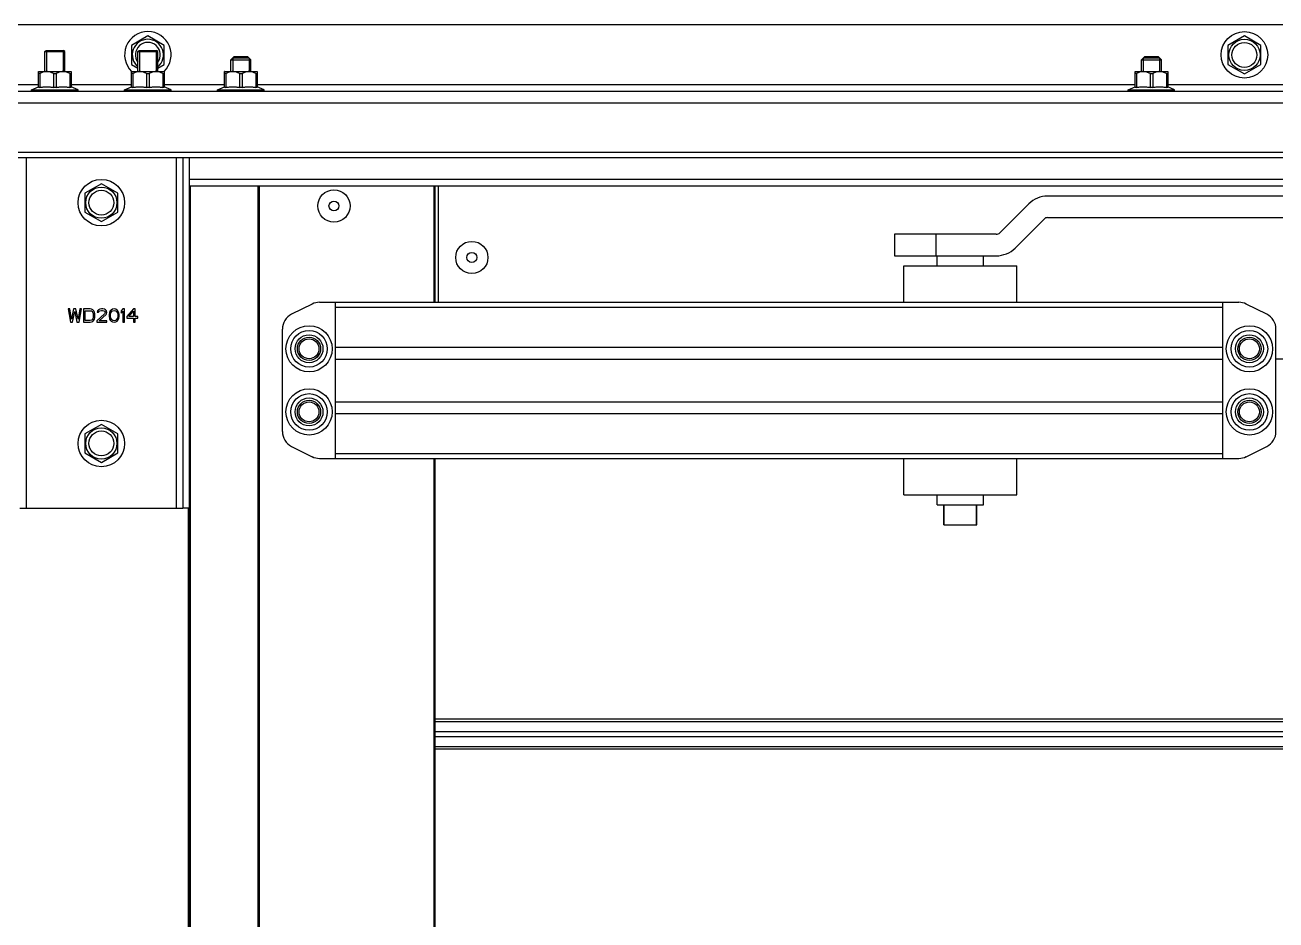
# Model space of a CAD drawing. Header units: millimetres. Extents: x 21899 to 38731, y -5425 to 3612.
# Drawn here: x 23185.1 to 23561.6, y 2102.1 to 2371.6 of the extents above; entities that cross this region are included whole.
import ezdxf

# ---------------------------------------------------------------- set-up
doc = ezdxf.new("R2010")
doc.units = ezdxf.units.MM

msp = doc.modelspace()

# ---------------------------------------------------------------- linework, layer by layer
at = {"color": 7, "linetype": 'Continuous'}
for p, q in [((25016.11, 2371.59), (22418.11, 2371.59)), ((23222.11, 2368.29), (23217.17, 2365.44)), ((23227.05, 2365.44), (23222.11, 2368.29)), ((23552.11, 2368.29), (23547.17, 2365.44)), ((23557.05, 2365.44), (23552.11, 2368.29)), ((23217.17, 2365.44), (23217.17, 2359.74)), ((23227.05, 2359.74), (23227.05, 2365.44)), ((23547.17, 2365.44), (23547.17, 2359.74)), ((23557.05, 2359.74), (23557.05, 2365.44)), ((23191.11, 2363.59), (23191.46, 2363.94)), ((23191.11, 2357.59), (23191.11, 2363.59)), ((23191.11, 2363.59), (23197.11, 2363.59)), ((23191.46, 2363.94), (23196.76, 2363.94)), ((23197.11, 2363.59), (23196.76, 2363.94)), ((23197.11, 2357.59), (23197.11, 2363.59)), ((23219.11, 2363.59), (23219.46, 2363.94)), ((23219.11, 2357.59), (23219.11, 2363.59)), ((23219.11, 2363.59), (23225.11, 2363.59)), ((23219.46, 2363.94), (23224.76, 2363.94)), ((23225.11, 2363.59), (23224.76, 2363.94)), ((23225.11, 2357.59), (23225.11, 2363.59)), ((23248.11, 2362.09), (23247.11, 2361.09)), ((23247.11, 2357.59), (23247.11, 2361.09)), ((23247.11, 2361.09), (23253.11, 2361.09)), ((23252.57, 2361.63), (23247.65, 2361.63)), ((23248.11, 2362.09), (23252.11, 2362.09)), ((23252.11, 2362.09), (23253.11, 2361.09)), ((23253.11, 2357.59), (23253.11, 2361.09)), ((23522.11, 2362.09), (23521.11, 2361.09)), ((23521.11, 2357.59), (23521.11, 2361.09)), ((23521.11, 2361.09), (23527.11, 2361.09)), ((23526.57, 2361.63), (23521.65, 2361.63)), ((23522.11, 2362.09), (23526.11, 2362.09)), ((23526.11, 2362.09), (23527.11, 2361.09)), ((23527.11, 2357.59), (23527.11, 2361.09)), ((23189.23, 2357.59), (23189.19, 2357.55)), ((23189.2, 2352.77), (23189.2, 2357.56)), ((23189.6, 2357.02), (23189.2, 2357.02)), ((23189.23, 2357.59), (23198.99, 2357.59)), ((23189.6, 2357.02), (23189.6, 2352.77)), ((23193.71, 2357.02), (23193.71, 2352.77)), ((23193.71, 2357.02), (23194.51, 2357.02)), ((23194.51, 2357.02), (23194.51, 2352.77)), ((23198.62, 2357.02), (23198.62, 2352.77)), ((23198.62, 2357.02), (23199.02, 2357.02)), ((23198.99, 2357.59), (23199.03, 2357.55)), ((23199.02, 2357.56), (23199.02, 2352.77)), ((23217.17, 2359.74), (23219.11, 2358.62)), ((23217.23, 2357.59), (23217.19, 2357.55)), ((23217.2, 2352.77), (23217.2, 2357.56)), ((23217.6, 2357.02), (23217.2, 2357.02)), ((23217.23, 2357.59), (23226.99, 2357.59)), ((23217.6, 2357.02), (23217.6, 2352.77)), ((23221.71, 2357.02), (23221.71, 2352.77)), ((23221.71, 2357.02), (23222.51, 2357.02)), ((23222.51, 2357.02), (23222.51, 2352.77)), ((23225.11, 2358.62), (23227.05, 2359.74)), ((23226.62, 2357.02), (23226.62, 2352.77)), ((23226.62, 2357.02), (23227.02, 2357.02)), ((23226.99, 2357.59), (23227.03, 2357.55)), ((23227.02, 2357.56), (23227.02, 2352.77)), ((23245.23, 2357.59), (23245.19, 2357.55)), ((23245.2, 2352.77), (23245.2, 2357.56)), ((23245.6, 2357.02), (23245.2, 2357.02)), ((23245.23, 2357.59), (23254.99, 2357.59)), ((23245.6, 2357.02), (23245.6, 2352.77)), ((23249.71, 2357.02), (23249.71, 2352.77)), ((23249.71, 2357.02), (23250.51, 2357.02)), ((23250.51, 2357.02), (23250.51, 2352.77)), ((23254.62, 2357.02), (23254.62, 2352.77)), ((23254.62, 2357.02), (23255.02, 2357.02)), ((23254.99, 2357.59), (23255.03, 2357.55)), ((23255.02, 2357.56), (23255.02, 2352.77)), ((23519.23, 2357.59), (23519.19, 2357.55)), ((23519.2, 2352.77), (23519.2, 2357.56)), ((23519.6, 2357.02), (23519.2, 2357.02)), ((23519.23, 2357.59), (23528.99, 2357.59)), ((23519.6, 2357.02), (23519.6, 2352.77)), ((23523.71, 2357.02), (23523.71, 2352.77)), ((23523.71, 2357.02), (23524.51, 2357.02)), ((23524.51, 2357.02), (23524.51, 2352.77)), ((23528.62, 2357.02), (23528.62, 2352.77)), ((23528.62, 2357.02), (23529.02, 2357.02)), ((23528.99, 2357.59), (23529.03, 2357.55)), ((23529.02, 2357.56), (23529.02, 2352.77)), ((23547.17, 2359.74), (23552.11, 2356.89)), ((23552.11, 2356.89), (23557.05, 2359.74)), ((23187.11, 2352.09), (23189.2, 2353.01)), ((23201.11, 2352.09), (23199.02, 2353.01)), ((23215.11, 2352.09), (23217.2, 2353.01)), ((23229.11, 2352.09), (23227.02, 2353.01)), ((23243.11, 2352.09), (23245.2, 2353.01)), ((23257.11, 2352.09), (23255.02, 2353.01)), ((23517.11, 2352.09), (23519.2, 2353.01)), ((23531.11, 2352.09), (23529.02, 2353.01)), ((25016.11, 2351.59), (22418.11, 2351.59)), ((23187.11, 2351.59), (23187.11, 2352.09)), ((23187.11, 2352.09), (23201.11, 2352.09)), ((23189.6, 2352.77), (23189.2, 2352.77)), ((23194.51, 2352.77), (23193.71, 2352.77)), ((23199.02, 2352.77), (23198.62, 2352.77)), ((23201.11, 2351.59), (23201.11, 2352.09)), ((23215.11, 2351.59), (23215.11, 2352.09)), ((23215.11, 2352.09), (23229.11, 2352.09)), ((23217.6, 2352.77), (23217.2, 2352.77)), ((23222.51, 2352.77), (23221.71, 2352.77)), ((23227.02, 2352.77), (23226.62, 2352.77)), ((23229.11, 2351.59), (23229.11, 2352.09)), ((23243.11, 2351.59), (23243.11, 2352.09)), ((23243.11, 2352.09), (23257.11, 2352.09)), ((23245.6, 2352.77), (23245.2, 2352.77)), ((23250.51, 2352.77), (23249.71, 2352.77)), ((23255.02, 2352.77), (23254.62, 2352.77)), ((23257.11, 2351.59), (23257.11, 2352.09)), ((23517.11, 2351.59), (23517.11, 2352.09)), ((23517.11, 2352.09), (23531.11, 2352.09)), ((23519.6, 2352.77), (23519.2, 2352.77)), ((23524.51, 2352.77), (23523.71, 2352.77)), ((23529.02, 2352.77), (23528.62, 2352.77)), ((23531.11, 2351.59), (23531.11, 2352.09)), ((25016.11, 2331.59), (22418.11, 2331.59)), ((23234.61, 2131.66), (23234.61, 2331.59)), ((23208.11, 2323.79), (23203.17, 2320.94)), ((23213.05, 2320.94), (23208.11, 2323.79)), ((24199.61, 2323.09), (23234.61, 2323.09)), ((23255.61, 2323.09), (23255.61, 2131.66)), ((23308.61, 2288.09), (23308.61, 2323.09)), ((23309.61, 2288.09), (23309.61, 2323.09)), ((23203.17, 2320.94), (23203.17, 2315.24)), ((23213.05, 2315.24), (23213.05, 2320.94)), ((23816.81, 2320.09), (23492.87, 2320.09)), ((23487.21, 2317.74), (23478.49, 2309.02)), ((23203.17, 2315.24), (23208.11, 2312.39)), ((23208.11, 2312.39), (23213.05, 2315.24)), ((23483.09, 2304.43), (23491.81, 2313.15)), ((23492.87, 2313.59), (23816.81, 2313.59)), ((23446.81, 2308.59), (23446.81, 2302.09)), ((23477.43, 2308.59), (23446.81, 2308.59)), ((23446.81, 2302.09), (23477.43, 2302.09)), ((23459.61, 2299.09), (23459.61, 2302.09)), ((23473.61, 2299.09), (23473.61, 2302.09)), ((23449.61, 2288.09), (23449.61, 2299.09)), ((23449.61, 2299.09), (23483.61, 2299.09)), ((23483.61, 2288.09), (23483.61, 2299.09)), ((23271.55, 2287.56), (23265.37, 2284.47)), ((23273.79, 2288.09), (23550.43, 2288.09)), ((23278.61, 2241.09), (23278.61, 2288.09)), ((23545.61, 2241.09), (23545.61, 2288.09)), ((23558.85, 2284.47), (23552.67, 2287.56)), ((23262.61, 2249.18), (23262.61, 2280)), ((23561.61, 2249.18), (23561.61, 2280)), ((23561.61, 2271.09), (24125.61, 2271.09)), ((23208.11, 2251.29), (23203.17, 2248.44)), ((23213.05, 2248.44), (23208.11, 2251.29)), ((23203.17, 2248.44), (23203.17, 2242.74)), ((23213.05, 2242.74), (23213.05, 2248.44)), ((23265.37, 2244.7), (23271.55, 2241.61)), ((23552.67, 2241.61), (23558.85, 2244.7)), ((23203.17, 2242.74), (23208.11, 2239.89)), ((23208.11, 2239.89), (23213.05, 2242.74)), ((23273.79, 2241.09), (23550.43, 2241.09)), ((23308.61, 2131.66), (23308.61, 2241.09)), ((23449.61, 2230.09), (23449.61, 2241.09)), ((23483.61, 2230.09), (23483.61, 2241.09)), ((23449.61, 2230.09), (23483.61, 2230.09)), ((23459.61, 2227.09), (23459.61, 2230.09)), ((23473.61, 2227.09), (23473.61, 2230.09)), ((23234.61, 2226.09), (23232.61, 2226.09)), ((23459.61, 2227.09), (23461.61, 2227.09)), ((23461.61, 2221.09), (23461.61, 2227.09)), ((23461.71, 2221.09), (23461.71, 2227.09)), ((23461.71, 2227.09), (23471.51, 2227.09)), ((23471.51, 2221.09), (23471.51, 2227.09)), ((23471.61, 2221.09), (23471.61, 2227.09)), ((23471.61, 2227.09), (23473.61, 2227.09)), ((23461.61, 2221.09), (23471.61, 2221.09)), ((23234.61, 2023.59), (23234.61, 2131.66)), ((23255.61, 2131.66), (23255.61, 2023.89)), ((23308.61, 2044.39), (23308.61, 2131.66))]:
    msp.add_line(p, q, dxfattribs=at)
at = {"color": 2, "linetype": 'Continuous'}
for p, q in [((23191.61, 2363.94), (23191.61, 2357.59)), ((23196.61, 2363.94), (23196.61, 2357.59)), ((23219.61, 2363.94), (23219.61, 2357.59)), ((23224.61, 2363.94), (23224.61, 2357.59)), ((23247.65, 2361.63), (23247.65, 2357.59)), ((23252.57, 2361.63), (23252.57, 2357.59)), ((23521.65, 2361.63), (23521.65, 2357.59)), ((23526.57, 2361.63), (23526.57, 2357.59))]:
    msp.add_line(p, q, dxfattribs=at)
at = {"color": 9, "linetype": 'Continuous'}
for p, q in [((23189.2, 2353.59), (22418.11, 2353.59)), ((23217.2, 2353.59), (23199.02, 2353.59)), ((23245.2, 2353.59), (23227.02, 2353.59)), ((23519.2, 2353.59), (23255.02, 2353.59)), ((23905.2, 2353.59), (23529.02, 2353.59)), ((25016.11, 2348.09), (22418.11, 2348.09)), ((25016.11, 2333.19), (22418.11, 2333.19)), ((23185.61, 2226.09), (23185.61, 2331.59)), ((23230.61, 2331.59), (23230.61, 2226.09)), ((24199.61, 2325.09), (23234.61, 2325.09)), ((23234.91, 2131.66), (23234.91, 2323.09)), ((23255.31, 2131.66), (23255.31, 2323.09)), ((23308.31, 2288.09), (23308.31, 2323.09)), ((23459.31, 2302.09), (23459.31, 2308.59)), ((23278.61, 2286.62), (23545.61, 2286.62)), ((23278.61, 2274.55), (23545.61, 2274.55)), ((23278.61, 2271.01), (23545.61, 2271.01)), ((23278.61, 2258.16), (23545.61, 2258.16)), ((23278.61, 2254.62), (23545.61, 2254.62)), ((23278.61, 2242.55), (23545.61, 2242.55)), ((23308.31, 2131.66), (23308.31, 2241.09)), ((23234.31, 2131.66), (23234.31, 2226.09)), ((24125.61, 2162.61), (23308.61, 2162.61)), ((23308.61, 2161.83), (24125.61, 2161.83)), ((23308.61, 2158.86), (24125.61, 2158.86)), ((23308.61, 2157.31), (24125.61, 2157.31)), ((23308.61, 2154.34), (24125.61, 2154.34)), ((24125.61, 2153.56), (23308.61, 2153.56)), ((23234.31, 2044.39), (23234.31, 2131.66)), ((23234.91, 2023.59), (23234.91, 2131.66)), ((23255.31, 2023.59), (23255.31, 2131.66)), ((23308.31, 2044.39), (23308.31, 2131.66))]:
    msp.add_line(p, q, dxfattribs=at)
at = {"color": 3, "linetype": 'Continuous'}
for p, q in [((23232.61, 2331.59), (23232.61, 2226.09)), ((23198.11, 2286.09), (23198.78, 2282.09)), ((23198.61, 2286.09), (23198.11, 2286.09)), ((23199.11, 2283.02), (23198.61, 2286.09)), ((23199.78, 2286.09), (23199.11, 2283.02)), ((23199.44, 2282.09), (23200.11, 2285.32)), ((23200.44, 2286.09), (23199.78, 2286.09)), ((23200.11, 2285.32), (23200.78, 2282.09)), ((23201.11, 2283.02), (23200.44, 2286.09)), ((23201.61, 2286.09), (23201.11, 2283.02)), ((23201.44, 2282.09), (23202.11, 2286.09)), ((23202.11, 2286.09), (23201.61, 2286.09)), ((23202.78, 2286.09), (23202.78, 2282.09)), ((23204.78, 2286.09), (23202.78, 2286.09)), ((23203.28, 2282.6), (23203.28, 2285.57)), ((23203.28, 2285.57), (23204.78, 2285.57)), ((23205.19, 2286), (23204.78, 2286.09)), ((23204.78, 2285.57), (23205.11, 2285.49)), ((23205.11, 2285.49), (23205.36, 2285.32)), ((23205.53, 2285.83), (23205.19, 2286)), ((23205.36, 2285.32), (23205.53, 2285.06)), ((23205.86, 2285.49), (23205.53, 2285.83)), ((23206.03, 2285.15), (23205.86, 2285.49)), ((23206.94, 2285.49), (23206.86, 2285.15)), ((23207.28, 2285.83), (23206.94, 2285.49)), ((23207.61, 2286), (23207.28, 2285.83)), ((23207.28, 2285.15), (23207.44, 2285.4)), ((23207.44, 2285.4), (23207.69, 2285.57)), ((23208.19, 2286.09), (23207.61, 2286)), ((23207.69, 2285.57), (23208.11, 2285.66)), ((23208.11, 2285.66), (23208.44, 2285.66)), ((23208.53, 2286.09), (23208.19, 2286.09)), ((23208.44, 2285.66), (23208.86, 2285.57)), ((23209.03, 2286), (23208.53, 2286.09)), ((23208.86, 2285.57), (23209.11, 2285.4)), ((23209.36, 2285.83), (23209.03, 2286)), ((23209.11, 2285.4), (23209.28, 2285.15)), ((23209.69, 2285.49), (23209.36, 2285.83)), ((23209.78, 2285.15), (23209.69, 2285.49)), ((23210.78, 2285.49), (23210.61, 2285.15)), ((23211.03, 2285.74), (23210.78, 2285.49)), ((23210.94, 2284.89), (23211.28, 2285.4)), ((23211.44, 2286), (23211.03, 2285.74)), ((23211.28, 2285.4), (23211.53, 2285.57)), ((23211.94, 2286.09), (23211.44, 2286)), ((23211.53, 2285.57), (23211.94, 2285.66)), ((23212.44, 2286), (23211.94, 2286.09)), ((23211.94, 2285.66), (23212.36, 2285.57)), ((23212.36, 2285.57), (23212.61, 2285.4)), ((23212.86, 2285.74), (23212.44, 2286)), ((23212.61, 2285.4), (23212.94, 2284.89)), ((23213.11, 2285.49), (23212.86, 2285.74)), ((23213.28, 2285.15), (23213.11, 2285.49)), ((23214.61, 2286.09), (23214.11, 2285.49)), ((23214.11, 2285.49), (23214.11, 2284.81)), ((23214.11, 2284.81), (23214.61, 2285.4)), ((23215.11, 2286.09), (23214.61, 2286.09)), ((23214.61, 2285.4), (23214.61, 2282.09)), ((23215.11, 2282.09), (23215.11, 2286.09)), ((23217.78, 2286.09), (23215.78, 2283.79)), ((23216.36, 2283.79), (23217.78, 2285.4)), ((23218.28, 2286.09), (23217.78, 2286.09)), ((23217.78, 2285.4), (23217.78, 2283.79)), ((23218.28, 2283.79), (23218.28, 2286.09)), ((23198.78, 2282.09), (23199.44, 2282.09)), ((23200.78, 2282.09), (23201.44, 2282.09)), ((23202.78, 2282.09), (23204.78, 2282.09)), ((23204.78, 2282.6), (23203.28, 2282.6)), ((23205.11, 2282.68), (23204.78, 2282.6)), ((23204.78, 2282.09), (23205.19, 2282.17)), ((23205.36, 2282.85), (23205.11, 2282.68)), ((23205.19, 2282.17), (23205.53, 2282.34)), ((23205.53, 2283.11), (23205.36, 2282.85)), ((23205.53, 2285.06), (23205.61, 2284.72)), ((23205.61, 2283.45), (23205.53, 2283.11)), ((23205.53, 2282.34), (23205.86, 2282.68)), ((23205.61, 2284.72), (23205.61, 2283.45)), ((23205.86, 2282.68), (23206.03, 2283.02)), ((23206.11, 2284.72), (23206.03, 2285.15)), ((23206.03, 2283.02), (23206.11, 2283.45)), ((23206.11, 2283.45), (23206.11, 2284.72)), ((23209.11, 2284.64), (23206.78, 2282.51)), ((23206.78, 2282.51), (23206.78, 2282.09)), ((23206.78, 2282.09), (23209.78, 2282.09)), ((23206.86, 2285.15), (23207.28, 2285.15)), ((23207.44, 2282.51), (23209.53, 2284.38)), ((23209.78, 2282.51), (23207.44, 2282.51)), ((23209.28, 2284.98), (23209.11, 2284.64)), ((23209.28, 2285.15), (23209.28, 2284.98)), ((23209.53, 2284.38), (23209.69, 2284.64)), ((23209.69, 2284.64), (23209.78, 2284.98)), ((23209.78, 2284.98), (23209.78, 2285.15)), ((23209.78, 2282.09), (23209.78, 2282.51)), ((23210.53, 2284.89), (23210.44, 2284.47)), ((23210.44, 2284.47), (23210.44, 2283.7)), ((23210.44, 2283.7), (23210.53, 2283.28)), ((23210.61, 2285.15), (23210.53, 2284.89)), ((23210.53, 2283.28), (23210.61, 2283.02)), ((23210.61, 2283.02), (23210.78, 2282.68)), ((23210.78, 2282.68), (23211.03, 2282.43)), ((23210.86, 2284.38), (23210.94, 2284.89)), ((23210.86, 2283.79), (23210.86, 2284.38)), ((23210.94, 2283.28), (23210.86, 2283.79)), ((23211.28, 2282.77), (23210.94, 2283.28)), ((23211.03, 2282.43), (23211.44, 2282.17)), ((23211.53, 2282.6), (23211.28, 2282.77)), ((23211.44, 2282.17), (23211.94, 2282.09)), ((23211.94, 2282.51), (23211.53, 2282.6)), ((23212.36, 2282.6), (23211.94, 2282.51)), ((23211.94, 2282.09), (23212.44, 2282.17)), ((23212.61, 2282.77), (23212.36, 2282.6)), ((23212.44, 2282.17), (23212.86, 2282.43)), ((23212.94, 2283.28), (23212.61, 2282.77)), ((23212.86, 2282.43), (23213.11, 2282.68)), ((23212.94, 2284.89), (23213.03, 2284.38)), ((23213.03, 2283.79), (23212.94, 2283.28)), ((23213.03, 2284.38), (23213.03, 2283.79)), ((23213.11, 2282.68), (23213.28, 2283.02)), ((23213.36, 2284.89), (23213.28, 2285.15)), ((23213.28, 2283.02), (23213.36, 2283.28)), ((23213.44, 2284.47), (23213.36, 2284.89)), ((23213.36, 2283.28), (23213.44, 2283.7)), ((23213.44, 2283.7), (23213.44, 2284.47)), ((23214.61, 2282.09), (23215.11, 2282.09)), ((23215.78, 2283.79), (23215.78, 2283.28)), ((23215.78, 2283.28), (23217.78, 2283.28)), ((23217.78, 2283.79), (23216.36, 2283.79)), ((23217.78, 2283.28), (23217.78, 2282.09)), ((23217.78, 2282.09), (23218.28, 2282.09)), ((23219.11, 2283.79), (23218.28, 2283.79)), ((23218.28, 2282.09), (23218.28, 2283.28)), ((23218.28, 2283.28), (23219.11, 2283.28)), ((23219.11, 2283.28), (23219.11, 2283.79)), ((23183.61, 2226.09), (23232.61, 2226.09))]:
    msp.add_line(p, q, dxfattribs=at)
at = {"color": 7, "linetype": 'Continuous'}
for centre, radius in [((23552.11, 2362.59), 7), ((23552.11, 2362.59), 3.75), ((23208.11, 2318.09), 7), ((23208.11, 2318.09), 3.75), ((23278.11, 2317.09), 4.85), ((23278.11, 2317.09), 1.5), ((23319.61, 2301.59), 4.85), ((23319.61, 2301.59), 1.5), ((23270.61, 2274.09), 6.96), ((23270.61, 2274.09), 5.5), ((23270.61, 2274.09), 4.2), ((23553.61, 2274.09), 6.96), ((23553.61, 2274.09), 5.5), ((23553.61, 2274.09), 4.2), ((23270.61, 2274.09), 3.5), ((23270.61, 2274.09), 3), ((23270.61, 2274.09), 3), ((23553.61, 2274.09), 3.5), ((23553.61, 2274.09), 3), ((23553.61, 2274.09), 3), ((23270.61, 2255.09), 6.96), ((23270.61, 2255.09), 5.5), ((23270.61, 2255.09), 4.2), ((23553.61, 2255.09), 6.96), ((23553.61, 2255.09), 5.5), ((23553.61, 2255.09), 4.2), ((23270.61, 2255.09), 3.5), ((23270.61, 2255.09), 3), ((23270.61, 2255.09), 3), ((23553.61, 2255.09), 3.5), ((23553.61, 2255.09), 3), ((23553.61, 2255.09), 3), ((23208.11, 2245.59), 7), ((23208.11, 2245.59), 3.75)]:
    msp.add_circle(centre, radius, dxfattribs=at)
at = {"color": 9, "linetype": 'Continuous'}
for centre in [(23552.11, 2362.59), (23208.11, 2318.09), (23208.11, 2245.59)]:
    msp.add_circle(centre, 4.7, dxfattribs=at)
at = {"color": 7, "linetype": 'Continuous'}
for centre, radius, start, end in [((23222.11, 2362.59), 7, 314.2977, 225.7023), ((23222.11, 2362.59), 3.75, 323.3925, 216.6075), ((23492.87, 2312.09), 8, 90, 135), ((23492.87, 2312.09), 1.5, 90, 135), ((23477.43, 2310.09), 1.5, 270, 315), ((23477.43, 2310.09), 8, 270, 315), ((23273.79, 2283.09), 5, 90, 116.5651), ((23550.43, 2283.09), 5, 63.4349, 90), ((23267.61, 2280), 5, 116.5651, 180), ((23556.61, 2280), 5, 0, 63.4349), ((23267.61, 2249.18), 5, 180, 243.4349), ((23556.61, 2249.18), 5, 296.5651, 0), ((23273.79, 2246.09), 5, 243.4349, 270), ((23550.43, 2246.09), 5, 270, 296.5651)]:
    msp.add_arc(centre, radius, start, end, dxfattribs=at)
at = {"color": 9, "linetype": 'Continuous'}
msp.add_arc((23222.11, 2362.59), 4.7, 309.8016, 230.1984, dxfattribs=at)
at = {"color": 7, "linetype": 'Continuous'}
for points, start_tangent, end_tangent in [([(23193.71, 2357.02), (23193.22, 2357.23), (23192.76, 2357.39), (23192.32, 2357.5), (23191.88, 2357.55), (23191.44, 2357.55), (23190.99, 2357.5), (23190.55, 2357.39), (23190.09, 2357.23), (23189.6, 2357.02)], (-0.893808, 0.44845), (-0.893808, -0.44845)), ([(23198.62, 2357.02), (23198.13, 2357.23), (23197.67, 2357.39), (23197.22, 2357.5), (23196.78, 2357.55), (23196.34, 2357.55), (23195.9, 2357.5), (23195.46, 2357.39), (23195, 2357.23), (23194.51, 2357.02)], (-0.893808, 0.44845), (-0.893808, -0.44845)), ([(23221.71, 2357.02), (23221.22, 2357.23), (23220.76, 2357.39), (23220.32, 2357.5), (23219.88, 2357.55), (23219.44, 2357.55), (23218.99, 2357.5), (23218.55, 2357.39), (23218.09, 2357.23), (23217.6, 2357.02)], (-0.893808, 0.44845), (-0.893808, -0.44845)), ([(23226.62, 2357.02), (23226.13, 2357.23), (23225.67, 2357.39), (23225.22, 2357.5), (23224.78, 2357.55), (23224.34, 2357.55), (23223.9, 2357.5), (23223.46, 2357.39), (23223, 2357.23), (23222.51, 2357.02)], (-0.893808, 0.44845), (-0.893808, -0.44845)), ([(23249.71, 2357.02), (23249.22, 2357.23), (23248.76, 2357.39), (23248.32, 2357.5), (23247.88, 2357.55), (23247.44, 2357.55), (23246.99, 2357.5), (23246.55, 2357.39), (23246.09, 2357.23), (23245.6, 2357.02)], (-0.893808, 0.44845), (-0.893808, -0.44845)), ([(23254.62, 2357.02), (23254.13, 2357.23), (23253.67, 2357.39), (23253.22, 2357.5), (23252.78, 2357.55), (23252.34, 2357.55), (23251.9, 2357.5), (23251.46, 2357.39), (23251, 2357.23), (23250.51, 2357.02)], (-0.893808, 0.44845), (-0.893808, -0.44845)), ([(23523.71, 2357.02), (23523.22, 2357.23), (23522.76, 2357.39), (23522.32, 2357.5), (23521.88, 2357.55), (23521.44, 2357.55), (23520.99, 2357.5), (23520.55, 2357.39), (23520.09, 2357.23), (23519.6, 2357.02)], (-0.893808, 0.44845), (-0.893808, -0.44845)), ([(23528.62, 2357.02), (23528.13, 2357.23), (23527.67, 2357.39), (23527.22, 2357.5), (23526.78, 2357.55), (23526.34, 2357.55), (23525.9, 2357.5), (23525.46, 2357.39), (23525, 2357.23), (23524.51, 2357.02)], (-0.893808, 0.44845), (-0.893808, -0.44845)), ([(23189.6, 2352.77), (23190.12, 2352.87), (23190.64, 2352.94), (23191.15, 2352.99), (23191.66, 2353.01), (23192.17, 2352.99), (23192.68, 2352.94), (23193.19, 2352.87), (23193.71, 2352.77)], (0.9765, 0.215516), (0.9765, -0.215516)), ([(23194.51, 2352.77), (23195.03, 2352.87), (23195.54, 2352.94), (23196.05, 2352.99), (23196.56, 2353.01), (23197.07, 2352.99), (23197.58, 2352.94), (23198.1, 2352.87), (23198.62, 2352.77)], (0.9765, 0.215516), (0.9765, -0.215516)), ([(23217.6, 2352.77), (23218.12, 2352.87), (23218.64, 2352.94), (23219.15, 2352.99), (23219.66, 2353.01), (23220.17, 2352.99), (23220.68, 2352.94), (23221.19, 2352.87), (23221.71, 2352.77)], (0.9765, 0.215516), (0.9765, -0.215516)), ([(23222.51, 2352.77), (23223.03, 2352.87), (23223.54, 2352.94), (23224.05, 2352.99), (23224.56, 2353.01), (23225.07, 2352.99), (23225.58, 2352.94), (23226.1, 2352.87), (23226.62, 2352.77)], (0.9765, 0.215516), (0.9765, -0.215516)), ([(23245.6, 2352.77), (23246.12, 2352.87), (23246.64, 2352.94), (23247.15, 2352.99), (23247.66, 2353.01), (23248.17, 2352.99), (23248.68, 2352.94), (23249.19, 2352.87), (23249.71, 2352.77)], (0.9765, 0.215516), (0.9765, -0.215516)), ([(23250.51, 2352.77), (23251.03, 2352.87), (23251.54, 2352.94), (23252.05, 2352.99), (23252.56, 2353.01), (23253.07, 2352.99), (23253.58, 2352.94), (23254.1, 2352.87), (23254.62, 2352.77)], (0.9765, 0.215516), (0.9765, -0.215516)), ([(23519.6, 2352.77), (23520.12, 2352.87), (23520.64, 2352.94), (23521.15, 2352.99), (23521.66, 2353.01), (23522.17, 2352.99), (23522.68, 2352.94), (23523.19, 2352.87), (23523.71, 2352.77)], (0.9765, 0.215516), (0.9765, -0.215516)), ([(23524.51, 2352.77), (23525.03, 2352.87), (23525.54, 2352.94), (23526.05, 2352.99), (23526.56, 2353.01), (23527.07, 2352.99), (23527.58, 2352.94), (23528.1, 2352.87), (23528.62, 2352.77)], (0.9765, 0.215516), (0.9765, -0.215516))]:
    msp.add_spline(points, degree=3, dxfattribs=dict(at, start_tangent=start_tangent, end_tangent=end_tangent))

doc.saveas('drawing.dxf')
